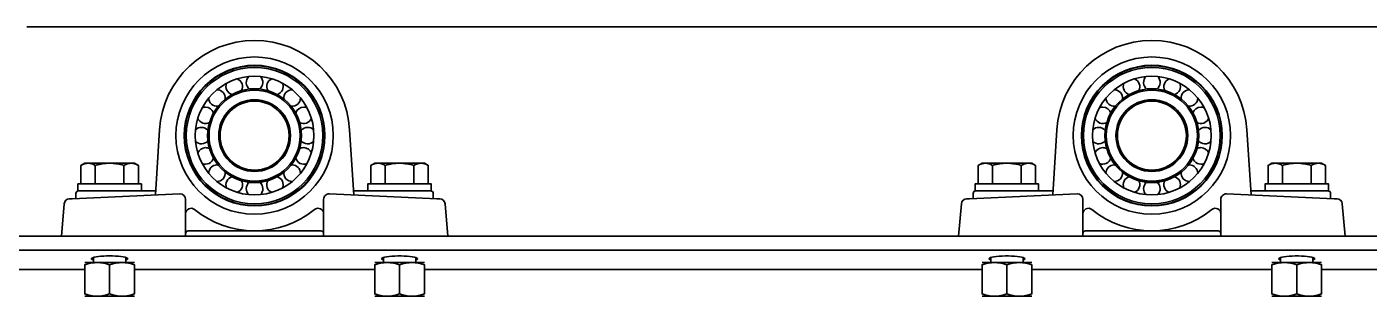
# Model space of a CAD drawing. Header units: millimetres. Extents: x -8400 to 8400, y -5940 to 5940.
# Drawn here: x -3591.3 to -3105.1, y 3919.1 to 4016.7 of the extents above; entities that cross this region are included whole.
import ezdxf

# ---------------------------------------------------------------- set-up
doc = ezdxf.new("R2010")
doc.units = ezdxf.units.MM
doc.layers.add('粗实线层', color=7, linetype='Continuous', lineweight=35)

msp = doc.modelspace()

# ---------------------------------------------------------------- linework, layer by layer
at = {"layer": '粗实线层', "linetype": 'Continuous', "lineweight": 35}
for points in [[(-3591.326, 4016.707), (-2721.333, 4016.707)], [(-3571.734, 3966.466), (-3570.342, 3967.27), (-3570.205, 3967.27), (-3569.799, 3967.27), (-3569.136, 3967.27), (-3568.236, 3967.27), (-3567.127, 3967.27), (-3565.842, 3967.27), (-3564.42, 3967.27), (-3562.905, 3967.27), (-3561.342, 3967.27), (-3561.999, 3967.257), (-3562.655, 3967.215), (-3563.308, 3967.148), (-3563.96, 3967.055), (-3564.285, 3967), (-3564.61, 3966.939), (-3564.772, 3966.906), (-3564.934, 3966.872), (-3565.096, 3966.837), (-3565.258, 3966.8), (-3565.901, 3966.642), (-3566.538, 3966.466), (-3566.538, 3959.771)], [(-3571.734, 3959.771), (-3571.734, 3966.466), (-3571.094, 3966.8), (-3570.448, 3967.054), (-3570.123, 3967.147), (-3569.796, 3967.215), (-3569.467, 3967.256), (-3569.136, 3967.27), (-3569.053, 3967.269), (-3568.971, 3967.267), (-3568.929, 3967.265), (-3568.888, 3967.263), (-3568.846, 3967.259), (-3568.805, 3967.256), (-3568.64, 3967.239), (-3568.475, 3967.215), (-3568.148, 3967.146), (-3567.822, 3967.053), (-3567.177, 3966.799), (-3566.538, 3966.466)], [(-3550.95, 3959.771), (-3550.95, 3966.466), (-3551.588, 3966.799), (-3552.234, 3967.053), (-3552.559, 3967.146), (-3552.887, 3967.215), (-3553.051, 3967.239), (-3553.216, 3967.256), (-3553.258, 3967.259), (-3553.299, 3967.263), (-3553.341, 3967.265), (-3553.382, 3967.267), (-3553.465, 3967.269), (-3553.548, 3967.27), (-3554.448, 3967.27), (-3555.557, 3967.27), (-3556.842, 3967.27), (-3558.264, 3967.27), (-3559.779, 3967.27), (-3561.342, 3967.27), (-3560.682, 3967.256), (-3560.02, 3967.215), (-3559.937, 3967.207), (-3559.854, 3967.2), (-3559.771, 3967.192), (-3559.689, 3967.184), (-3559.524, 3967.166), (-3559.359, 3967.146), (-3559.031, 3967.102), (-3558.705, 3967.052), (-3558.057, 3966.935), (-3557.415, 3966.797), (-3556.778, 3966.64), (-3556.146, 3966.466), (-3556.146, 3959.771)], [(-3556.146, 3966.466), (-3555.506, 3966.8), (-3554.86, 3967.054), (-3554.535, 3967.147), (-3554.208, 3967.215), (-3553.879, 3967.256), (-3553.548, 3967.27), (-3552.885, 3967.27), (-3552.479, 3967.27), (-3552.342, 3967.27), (-3550.95, 3966.466)], [(-3466.734, 3966.466), (-3465.342, 3967.27), (-3465.205, 3967.27), (-3464.799, 3967.27), (-3464.136, 3967.27), (-3463.236, 3967.27), (-3462.127, 3967.27), (-3460.842, 3967.27), (-3459.42, 3967.27), (-3457.905, 3967.27), (-3456.342, 3967.27), (-3456.999, 3967.257), (-3457.655, 3967.215), (-3458.308, 3967.148), (-3458.96, 3967.055), (-3459.285, 3967), (-3459.61, 3966.939), (-3459.772, 3966.906), (-3459.934, 3966.872), (-3460.096, 3966.837), (-3460.258, 3966.8), (-3460.901, 3966.642), (-3461.538, 3966.466), (-3461.538, 3959.771)], [(-3466.734, 3959.771), (-3466.734, 3966.466), (-3466.094, 3966.8), (-3465.449, 3967.054), (-3465.123, 3967.147), (-3464.796, 3967.215), (-3464.467, 3967.256), (-3464.136, 3967.27), (-3464.053, 3967.269), (-3463.971, 3967.267), (-3463.929, 3967.265), (-3463.888, 3967.263), (-3463.846, 3967.259), (-3463.805, 3967.256), (-3463.64, 3967.239), (-3463.475, 3967.215), (-3463.148, 3967.146), (-3462.822, 3967.053), (-3462.177, 3966.799), (-3461.538, 3966.466)], [(-3445.95, 3959.771), (-3445.95, 3966.466), (-3446.588, 3966.799), (-3447.234, 3967.053), (-3447.559, 3967.146), (-3447.887, 3967.215), (-3448.051, 3967.239), (-3448.216, 3967.256), (-3448.258, 3967.259), (-3448.299, 3967.263), (-3448.341, 3967.265), (-3448.382, 3967.267), (-3448.465, 3967.269), (-3448.548, 3967.27), (-3449.448, 3967.27), (-3450.557, 3967.27), (-3451.842, 3967.27), (-3453.264, 3967.27), (-3454.779, 3967.27), (-3456.342, 3967.27), (-3455.682, 3967.256), (-3455.02, 3967.215), (-3454.937, 3967.207), (-3454.854, 3967.2), (-3454.771, 3967.192), (-3454.689, 3967.184), (-3454.524, 3967.166), (-3454.359, 3967.146), (-3454.031, 3967.102), (-3453.705, 3967.052), (-3453.057, 3966.935), (-3452.415, 3966.797), (-3451.778, 3966.64), (-3451.146, 3966.466), (-3451.146, 3959.771)], [(-3451.146, 3966.466), (-3450.506, 3966.8), (-3449.86, 3967.054), (-3449.535, 3967.147), (-3449.208, 3967.215), (-3448.879, 3967.256), (-3448.548, 3967.27), (-3447.885, 3967.27), (-3447.479, 3967.27), (-3447.342, 3967.27), (-3445.95, 3966.466)], [(-3246.734, 3966.466), (-3245.342, 3967.27), (-3245.205, 3967.27), (-3244.799, 3967.27), (-3244.136, 3967.27), (-3244.467, 3967.256), (-3244.796, 3967.215), (-3245.123, 3967.147), (-3245.448, 3967.054), (-3246.094, 3966.8), (-3246.734, 3966.466), (-3246.734, 3959.771)], [(-3225.95, 3959.771), (-3225.95, 3966.466), (-3226.588, 3966.799), (-3227.234, 3967.053), (-3227.559, 3967.146), (-3227.887, 3967.215), (-3228.051, 3967.239), (-3228.216, 3967.256), (-3228.258, 3967.259), (-3228.299, 3967.263), (-3228.34, 3967.265), (-3228.382, 3967.267), (-3228.465, 3967.269), (-3228.548, 3967.27), (-3229.447, 3967.27), (-3230.557, 3967.27), (-3231.842, 3967.27), (-3233.264, 3967.27), (-3234.779, 3967.27), (-3236.342, 3967.27), (-3237.905, 3967.27), (-3239.42, 3967.27), (-3240.842, 3967.27), (-3242.127, 3967.27), (-3243.236, 3967.27), (-3244.136, 3967.27), (-3244.053, 3967.269), (-3243.97, 3967.267), (-3243.929, 3967.265), (-3243.888, 3967.263), (-3243.846, 3967.259), (-3243.805, 3967.256), (-3243.64, 3967.239), (-3243.475, 3967.215), (-3243.148, 3967.146), (-3242.822, 3967.053), (-3242.177, 3966.799), (-3241.538, 3966.466)], [(-3241.538, 3959.771), (-3241.538, 3966.466), (-3240.901, 3966.642), (-3240.258, 3966.8), (-3240.096, 3966.837), (-3239.934, 3966.872), (-3239.772, 3966.906), (-3239.61, 3966.939), (-3239.285, 3967), (-3238.96, 3967.055), (-3238.308, 3967.148), (-3237.655, 3967.215), (-3236.999, 3967.257), (-3236.342, 3967.27), (-3235.682, 3967.256), (-3235.02, 3967.215), (-3234.937, 3967.207), (-3234.854, 3967.2), (-3234.771, 3967.192), (-3234.689, 3967.184), (-3234.524, 3967.166), (-3234.359, 3967.146), (-3234.031, 3967.102), (-3233.705, 3967.052), (-3233.057, 3966.935), (-3232.415, 3966.797), (-3231.778, 3966.64), (-3231.146, 3966.466), (-3231.146, 3959.771)], [(-3231.146, 3966.466), (-3230.506, 3966.8), (-3229.86, 3967.054), (-3229.535, 3967.147), (-3229.208, 3967.215), (-3228.879, 3967.256), (-3228.548, 3967.27), (-3227.885, 3967.27), (-3227.479, 3967.27), (-3227.342, 3967.27), (-3225.95, 3966.466)], [(-3141.734, 3959.771), (-3141.734, 3966.466), (-3141.094, 3966.8), (-3140.449, 3967.054), (-3140.123, 3967.147), (-3139.796, 3967.215), (-3139.467, 3967.256), (-3139.136, 3967.27), (-3139.053, 3967.269), (-3138.971, 3967.267), (-3138.929, 3967.265), (-3138.887, 3967.263), (-3138.846, 3967.259), (-3138.805, 3967.256), (-3138.64, 3967.239), (-3138.475, 3967.215), (-3138.148, 3967.146), (-3137.822, 3967.053), (-3137.177, 3966.799), (-3136.538, 3966.466), (-3136.538, 3959.771)], [(-3120.949, 3966.466), (-3122.342, 3967.27), (-3122.479, 3967.27), (-3122.885, 3967.27), (-3123.548, 3967.27), (-3124.448, 3967.27), (-3125.557, 3967.27), (-3126.842, 3967.27), (-3128.264, 3967.27), (-3129.779, 3967.27), (-3131.342, 3967.27), (-3132.905, 3967.27), (-3134.42, 3967.27), (-3135.842, 3967.27), (-3137.127, 3967.27), (-3138.236, 3967.27), (-3139.136, 3967.27), (-3139.799, 3967.27), (-3140.205, 3967.27), (-3140.342, 3967.27), (-3141.734, 3966.466)], [(-3136.538, 3966.466), (-3135.901, 3966.642), (-3135.258, 3966.8), (-3135.096, 3966.837), (-3134.934, 3966.872), (-3134.772, 3966.906), (-3134.61, 3966.939), (-3134.285, 3967), (-3133.96, 3967.055), (-3133.308, 3967.148), (-3132.655, 3967.215), (-3131.999, 3967.257), (-3131.342, 3967.27), (-3130.682, 3967.256), (-3130.02, 3967.215), (-3129.937, 3967.207), (-3129.854, 3967.2), (-3129.771, 3967.192), (-3129.689, 3967.184), (-3129.524, 3967.166), (-3129.359, 3967.146), (-3129.031, 3967.102), (-3128.705, 3967.052), (-3128.057, 3966.935), (-3127.415, 3966.797), (-3126.778, 3966.64), (-3126.146, 3966.466), (-3126.146, 3959.771)], [(-3126.146, 3966.466), (-3125.506, 3966.8), (-3124.86, 3967.054), (-3124.535, 3967.147), (-3124.208, 3967.215), (-3123.879, 3967.256), (-3123.548, 3967.27), (-3123.465, 3967.269), (-3123.382, 3967.267), (-3123.341, 3967.265), (-3123.299, 3967.263), (-3123.258, 3967.259), (-3123.216, 3967.256), (-3123.051, 3967.239), (-3122.887, 3967.215), (-3122.559, 3967.146), (-3122.234, 3967.053), (-3121.588, 3966.799), (-3120.949, 3966.466), (-3120.949, 3959.771)], [(-3544.661, 3957.27), (-3553.154, 3957.27), (-3554.351, 3957.27), (-3555.684, 3957.27), (-3557.126, 3957.27), (-3558.649, 3957.27), (-3560.224, 3957.27), (-3561.821, 3957.27), (-3563.409, 3957.27), (-3564.956, 3957.27), (-3566.434, 3957.27), (-3567.814, 3957.27), (-3569.068, 3957.27), (-3570.174, 3957.27), (-3571.11, 3957.27), (-3571.856, 3957.27), (-3572.4, 3957.27), (-3572.731, 3957.27), (-3572.842, 3957.27), (-3572.842, 3959.771), (-3572.735, 3959.771), (-3572.415, 3959.771), (-3571.89, 3959.771), (-3571.168, 3959.771), (-3570.263, 3959.771), (-3569.191, 3959.771), (-3567.974, 3959.771), (-3566.633, 3959.771), (-3565.193, 3959.771), (-3563.682, 3959.771), (-3562.127, 3959.771), (-3560.557, 3959.771), (-3559.002, 3959.771), (-3557.491, 3959.771), (-3556.051, 3959.771), (-3554.71, 3959.771), (-3553.493, 3959.771), (-3552.421, 3959.771), (-3551.516, 3959.771), (-3550.794, 3959.771), (-3550.268, 3959.771), (-3549.949, 3959.771), (-3549.842, 3959.771), (-3549.842, 3957.27)], [(-3511.842, 3960.537), (-3511.842, 3960.535)], [(-3511.681, 3960.509), (-3511.442, 3960.271), (-3511.337, 3960.271), (-3511.029, 3960.271), (-3510.545, 3960.271), (-3509.922, 3960.271), (-3509.212, 3960.271), (-3508.472, 3960.271), (-3507.762, 3960.271), (-3507.139, 3960.271), (-3506.655, 3960.271), (-3506.347, 3960.271), (-3506.242, 3960.271), (-3506.003, 3960.509)], [(-3505.842, 3960.535), (-3505.842, 3960.536), (-3505.842, 3960.671)], [(-3473.023, 3957.27), (-3464.53, 3957.27), (-3463.332, 3957.27), (-3462, 3957.27), (-3460.558, 3957.27), (-3459.034, 3957.27), (-3457.459, 3957.27), (-3455.863, 3957.27), (-3454.275, 3957.27), (-3452.728, 3957.27), (-3451.25, 3957.27), (-3449.87, 3957.27), (-3448.615, 3957.27), (-3447.51, 3957.27), (-3446.574, 3957.27), (-3445.828, 3957.27), (-3445.283, 3957.27), (-3444.953, 3957.27), (-3444.842, 3957.27), (-3444.842, 3959.771), (-3444.949, 3959.771), (-3445.268, 3959.771), (-3445.794, 3959.771), (-3446.516, 3959.771), (-3447.421, 3959.771), (-3448.493, 3959.771), (-3449.71, 3959.771), (-3451.051, 3959.771), (-3452.491, 3959.771), (-3454.002, 3959.771), (-3455.557, 3959.771), (-3457.127, 3959.771), (-3458.682, 3959.771), (-3460.193, 3959.771), (-3461.633, 3959.771), (-3462.974, 3959.771), (-3464.191, 3959.771), (-3465.263, 3959.771), (-3466.168, 3959.771), (-3466.89, 3959.771), (-3467.416, 3959.771), (-3467.735, 3959.771), (-3467.842, 3959.771), (-3467.842, 3957.27)], [(-3224.842, 3957.27), (-3224.842, 3959.771), (-3224.949, 3959.771), (-3225.268, 3959.771), (-3225.794, 3959.771), (-3226.516, 3959.771), (-3227.421, 3959.771), (-3228.492, 3959.771), (-3229.71, 3959.771), (-3231.051, 3959.771), (-3232.491, 3959.771), (-3234.002, 3959.771), (-3235.557, 3959.771), (-3237.127, 3959.771), (-3238.682, 3959.771), (-3240.193, 3959.771), (-3241.633, 3959.771), (-3242.974, 3959.771), (-3244.191, 3959.771), (-3245.263, 3959.771), (-3246.168, 3959.771), (-3246.89, 3959.771), (-3247.415, 3959.771), (-3247.735, 3959.771), (-3247.842, 3959.771), (-3247.842, 3957.27), (-3247.731, 3957.27), (-3247.4, 3957.27), (-3246.856, 3957.27), (-3246.109, 3957.27), (-3245.174, 3957.27), (-3244.068, 3957.27), (-3242.814, 3957.27), (-3241.434, 3957.27), (-3239.956, 3957.27), (-3238.409, 3957.27), (-3236.821, 3957.27), (-3235.225, 3957.27), (-3233.649, 3957.27), (-3232.126, 3957.27), (-3230.684, 3957.27), (-3229.352, 3957.27), (-3228.154, 3957.27)], [(-3186.842, 3960.537), (-3186.842, 3960.535)], [(-3186.681, 3960.509), (-3186.442, 3960.271), (-3186.337, 3960.271), (-3186.029, 3960.271), (-3185.545, 3960.271), (-3184.922, 3960.271), (-3184.212, 3960.271), (-3183.472, 3960.271), (-3182.762, 3960.271), (-3182.139, 3960.271), (-3181.655, 3960.271), (-3181.347, 3960.271), (-3181.242, 3960.271), (-3181.003, 3960.509)], [(-3180.842, 3960.535), (-3180.842, 3960.536), (-3180.842, 3960.537)], [(-3148.023, 3957.27), (-3139.53, 3957.27), (-3138.332, 3957.27), (-3136.999, 3957.27), (-3135.558, 3957.27), (-3134.034, 3957.27), (-3132.459, 3957.27), (-3130.863, 3957.27), (-3129.275, 3957.27), (-3127.727, 3957.27), (-3126.25, 3957.27), (-3124.87, 3957.27), (-3123.615, 3957.27), (-3122.509, 3957.27), (-3121.574, 3957.27), (-3120.827, 3957.27), (-3120.283, 3957.27), (-3119.953, 3957.27), (-3119.842, 3957.27), (-3119.842, 3959.771), (-3119.949, 3959.771), (-3120.268, 3959.771), (-3120.794, 3959.771), (-3121.516, 3959.771), (-3122.421, 3959.771), (-3123.492, 3959.771), (-3124.71, 3959.771), (-3126.051, 3959.771), (-3127.491, 3959.771), (-3129.002, 3959.771), (-3130.557, 3959.771), (-3132.127, 3959.771), (-3133.682, 3959.771), (-3135.193, 3959.771), (-3136.633, 3959.771), (-3137.974, 3959.771), (-3139.191, 3959.771), (-3140.263, 3959.771), (-3141.168, 3959.771), (-3141.89, 3959.771), (-3142.415, 3959.771), (-3142.735, 3959.771), (-3142.842, 3959.771), (-3142.842, 3957.27)], [(-3544.661, 3957.27), (-3563.995, 3957.27)], [(-3483.842, 3954.17), (-3483.842, 3940.771)], [(-3453.688, 3957.27), (-3473.023, 3957.27)], [(-3249.902, 3954.413), (-3210.932, 3956.168)], [(-3219.661, 3957.27), (-3238.995, 3957.27)], [(-3219.661, 3957.27), (-3228.154, 3957.27)], [(-3208.842, 3940.771), (-3208.842, 3954.17)], [(-3438.842, 3940.771), (-3439.872, 3952.545)], [(-3252.812, 3952.545), (-3253.842, 3940.771)], [(-3113.842, 3940.771), (-3114.872, 3952.545)], [(-1771.342, 3938.337), (-1771.342, 3940.771), (-5571.342, 3940.771), (-5571.342, 3938.337)], [(-1771.342, 3935.77), (-5571.342, 3935.77)], [(-3462.193, 3932.195), (-3462.598, 3932.362), (-3462.81, 3932.538), (-3462.823, 3932.716), (-3462.636, 3932.893), (-3462.255, 3933.061), (-3461.692, 3933.216), (-3460.964, 3933.354), (-3460.094, 3933.47), (-3459.108, 3933.56), (-3458.036, 3933.621), (-3456.913, 3933.652), (-3455.771, 3933.652), (-3454.648, 3933.621), (-3453.576, 3933.56), (-3452.59, 3933.47), (-3451.72, 3933.354), (-3450.992, 3933.216), (-3450.429, 3933.061), (-3450.048, 3932.893), (-3449.861, 3932.716), (-3449.874, 3932.538), (-3450.086, 3932.362), (-3450.491, 3932.195)], [(-3242.192, 3932.195), (-3242.598, 3932.362), (-3242.81, 3932.538), (-3242.823, 3932.716), (-3242.636, 3932.893), (-3242.255, 3933.061), (-3241.692, 3933.216), (-3240.964, 3933.354), (-3240.094, 3933.47), (-3239.107, 3933.56), (-3238.036, 3933.621), (-3236.913, 3933.652), (-3235.771, 3933.652), (-3234.648, 3933.621), (-3233.576, 3933.56), (-3232.59, 3933.47), (-3231.72, 3933.354), (-3230.992, 3933.216), (-3230.429, 3933.061), (-3230.048, 3932.893), (-3229.861, 3932.716), (-3229.874, 3932.538), (-3230.086, 3932.362), (-3230.491, 3932.195)], [(-3137.193, 3932.195), (-3137.598, 3932.362), (-3137.81, 3932.538), (-3137.823, 3932.716), (-3137.636, 3932.893), (-3137.255, 3933.061), (-3136.692, 3933.216), (-3135.964, 3933.354), (-3135.094, 3933.47), (-3134.108, 3933.56), (-3133.036, 3933.621), (-3131.912, 3933.652), (-3130.771, 3933.652), (-3129.648, 3933.621), (-3128.576, 3933.56), (-3127.59, 3933.47), (-3126.72, 3933.354), (-3125.992, 3933.216), (-3125.429, 3933.061), (-3125.048, 3932.893), (-3124.861, 3932.716), (-3124.874, 3932.538), (-3125.086, 3932.362), (-3125.491, 3932.195)], [(-3642.129, 3928.771), (-3570.345, 3928.771)], [(-3561.342, 3930.467), (-3562.45, 3930.8), (-3563.569, 3931.054), (-3564.132, 3931.147), (-3564.699, 3931.215), (-3565.269, 3931.256), (-3565.842, 3931.27), (-3565.985, 3931.27), (-3566.129, 3931.267), (-3566.201, 3931.265), (-3566.272, 3931.262), (-3566.344, 3931.26), (-3566.416, 3931.256), (-3566.702, 3931.239), (-3566.987, 3931.215), (-3567.554, 3931.147), (-3568.118, 3931.053), (-3569.235, 3930.799), (-3570.342, 3930.467), (-3570.342, 3919.874), (-3569.233, 3919.541), (-3568.115, 3919.287), (-3567.552, 3919.194), (-3566.985, 3919.126), (-3566.415, 3919.084), (-3565.842, 3919.07), (-3564.42, 3919.07), (-3562.905, 3919.07), (-3561.342, 3919.07), (-3559.779, 3919.07), (-3558.264, 3919.07), (-3556.842, 3919.07), (-3555.557, 3919.07), (-3554.448, 3919.07), (-3553.548, 3919.07), (-3552.885, 3919.07), (-3552.479, 3919.07), (-3552.342, 3919.07)], [(-3570.342, 3931.27), (-3570.205, 3931.27), (-3569.799, 3931.27), (-3569.136, 3931.27), (-3568.236, 3931.27), (-3567.127, 3931.27), (-3565.842, 3931.27), (-3564.42, 3931.27), (-3562.905, 3931.27), (-3561.342, 3931.27), (-3559.779, 3931.27), (-3558.264, 3931.27), (-3556.842, 3931.27), (-3556.985, 3931.27), (-3557.129, 3931.267), (-3557.201, 3931.265), (-3557.272, 3931.262), (-3557.344, 3931.26), (-3557.416, 3931.256), (-3557.702, 3931.239), (-3557.987, 3931.215), (-3558.554, 3931.147), (-3559.118, 3931.053), (-3560.236, 3930.799), (-3561.342, 3930.467), (-3561.342, 3919.874), (-3562.448, 3919.541), (-3563.566, 3919.287), (-3564.13, 3919.195), (-3564.697, 3919.126), (-3564.982, 3919.102), (-3565.268, 3919.084), (-3565.34, 3919.081), (-3565.411, 3919.078), (-3565.483, 3919.076), (-3565.555, 3919.074), (-3565.699, 3919.072), (-3565.842, 3919.07), (-3567.127, 3919.07), (-3568.236, 3919.07), (-3569.136, 3919.07), (-3569.799, 3919.07), (-3570.205, 3919.07), (-3570.342, 3919.07)], [(-3567.192, 3933.082), (-3567.192, 3931.27)], [(-3561.342, 3919.874), (-3560.233, 3919.541), (-3559.115, 3919.287), (-3558.552, 3919.194), (-3557.985, 3919.126), (-3557.415, 3919.084), (-3556.842, 3919.07), (-3556.699, 3919.072), (-3556.555, 3919.074), (-3556.483, 3919.076), (-3556.411, 3919.078), (-3556.34, 3919.081), (-3556.268, 3919.084), (-3555.982, 3919.102), (-3555.697, 3919.126), (-3555.13, 3919.195), (-3554.566, 3919.287), (-3553.448, 3919.541), (-3552.342, 3919.874), (-3552.342, 3930.467), (-3553.45, 3930.8), (-3554.569, 3931.054), (-3555.132, 3931.147), (-3555.699, 3931.215), (-3556.269, 3931.256), (-3556.842, 3931.27), (-3555.557, 3931.27), (-3554.448, 3931.27), (-3553.548, 3931.27), (-3552.885, 3931.27), (-3552.479, 3931.27), (-3552.342, 3931.27)], [(-3555.491, 3931.27), (-3555.491, 3933.082)], [(-3552.354, 3928.771), (-3465.37, 3928.771)], [(-3465.342, 3931.27), (-3465.205, 3931.27), (-3464.799, 3931.27), (-3464.136, 3931.27), (-3463.236, 3931.27), (-3462.127, 3931.27), (-3460.842, 3931.27), (-3460.985, 3931.27), (-3461.129, 3931.267), (-3461.201, 3931.265), (-3461.272, 3931.262), (-3461.344, 3931.26), (-3461.416, 3931.256), (-3461.702, 3931.239), (-3461.987, 3931.215), (-3462.554, 3931.147), (-3463.118, 3931.053), (-3464.236, 3930.799), (-3465.342, 3930.467), (-3465.342, 3919.874), (-3464.233, 3919.541), (-3463.115, 3919.287), (-3462.552, 3919.194), (-3461.985, 3919.126), (-3461.415, 3919.084), (-3460.842, 3919.07), (-3462.127, 3919.07), (-3463.236, 3919.07), (-3464.136, 3919.07), (-3464.799, 3919.07), (-3465.205, 3919.07), (-3465.342, 3919.07)], [(-3462.192, 3933.082), (-3462.192, 3931.27)], [(-3447.342, 3931.27), (-3447.479, 3931.27), (-3447.885, 3931.27), (-3448.548, 3931.27), (-3449.448, 3931.27), (-3450.557, 3931.27), (-3451.842, 3931.27), (-3451.269, 3931.256), (-3450.699, 3931.215), (-3450.132, 3931.147), (-3449.569, 3931.054), (-3448.451, 3930.8), (-3447.342, 3930.467), (-3447.342, 3919.874), (-3448.448, 3919.541), (-3449.566, 3919.287), (-3450.13, 3919.195), (-3450.697, 3919.126), (-3450.982, 3919.102), (-3451.268, 3919.084), (-3451.34, 3919.081), (-3451.411, 3919.078), (-3451.483, 3919.076), (-3451.555, 3919.074), (-3451.699, 3919.072), (-3451.842, 3919.07), (-3453.264, 3919.07), (-3454.779, 3919.07), (-3456.342, 3919.07), (-3457.905, 3919.07), (-3459.42, 3919.07), (-3460.842, 3919.07), (-3460.699, 3919.072), (-3460.555, 3919.074), (-3460.483, 3919.076), (-3460.411, 3919.078), (-3460.34, 3919.081), (-3460.268, 3919.084), (-3459.982, 3919.102), (-3459.697, 3919.126), (-3459.13, 3919.195), (-3458.566, 3919.287), (-3457.448, 3919.541), (-3456.342, 3919.874), (-3456.342, 3930.467)], [(-3450.492, 3931.27), (-3450.492, 3933.082)], [(-3447.379, 3928.771), (-3245.386, 3928.771)], [(-3245.342, 3931.27), (-3245.205, 3931.27), (-3244.799, 3931.27), (-3244.136, 3931.27), (-3243.236, 3931.27), (-3242.127, 3931.27), (-3240.842, 3931.27), (-3240.985, 3931.27), (-3241.129, 3931.267), (-3241.201, 3931.265), (-3241.272, 3931.262), (-3241.344, 3931.26), (-3241.416, 3931.256), (-3241.702, 3931.239), (-3241.987, 3931.215), (-3242.554, 3931.147), (-3243.118, 3931.053), (-3244.236, 3930.799), (-3245.342, 3930.467), (-3245.342, 3919.874), (-3244.233, 3919.541), (-3243.115, 3919.287), (-3242.552, 3919.194), (-3241.985, 3919.126), (-3241.415, 3919.084), (-3240.842, 3919.07), (-3242.127, 3919.07), (-3243.236, 3919.07), (-3244.136, 3919.07), (-3244.799, 3919.07), (-3245.205, 3919.07), (-3245.342, 3919.07)], [(-3242.192, 3933.082), (-3242.192, 3931.27)], [(-3227.342, 3931.27), (-3227.479, 3931.27), (-3227.885, 3931.27), (-3228.548, 3931.27), (-3229.447, 3931.27), (-3230.557, 3931.27), (-3231.842, 3931.27), (-3231.269, 3931.256), (-3230.699, 3931.215), (-3230.132, 3931.147), (-3229.569, 3931.054), (-3228.45, 3930.8), (-3227.342, 3930.467), (-3227.342, 3919.874), (-3228.448, 3919.541), (-3229.566, 3919.287), (-3230.13, 3919.195), (-3230.697, 3919.126), (-3230.982, 3919.102), (-3231.268, 3919.084), (-3231.34, 3919.081), (-3231.412, 3919.078), (-3231.483, 3919.076), (-3231.555, 3919.074), (-3231.699, 3919.072), (-3231.842, 3919.07), (-3233.264, 3919.07), (-3234.779, 3919.07), (-3236.342, 3919.07), (-3237.905, 3919.07), (-3239.42, 3919.07), (-3240.842, 3919.07), (-3240.699, 3919.072), (-3240.555, 3919.074), (-3240.483, 3919.076), (-3240.412, 3919.078), (-3240.34, 3919.081), (-3240.268, 3919.084), (-3239.982, 3919.102), (-3239.697, 3919.126), (-3239.13, 3919.195), (-3238.566, 3919.287), (-3237.448, 3919.541), (-3236.342, 3919.874), (-3236.342, 3930.467)], [(-3230.491, 3931.27), (-3230.491, 3933.082)], [(-3227.395, 3928.771), (-3140.351, 3928.771)], [(-3140.342, 3931.27), (-3140.205, 3931.27), (-3139.799, 3931.27), (-3139.136, 3931.27), (-3138.236, 3931.27), (-3137.127, 3931.27), (-3135.842, 3931.27), (-3135.985, 3931.27), (-3136.129, 3931.267), (-3136.201, 3931.265), (-3136.272, 3931.262), (-3136.344, 3931.26), (-3136.416, 3931.256), (-3136.702, 3931.239), (-3136.987, 3931.215), (-3137.554, 3931.147), (-3138.118, 3931.053), (-3139.235, 3930.799), (-3140.342, 3930.467), (-3140.342, 3919.874), (-3139.233, 3919.541), (-3138.115, 3919.287), (-3137.551, 3919.194), (-3136.985, 3919.126), (-3136.415, 3919.084), (-3135.842, 3919.07), (-3135.699, 3919.072), (-3135.555, 3919.074), (-3135.483, 3919.076), (-3135.412, 3919.078), (-3135.34, 3919.081), (-3135.268, 3919.084), (-3134.982, 3919.102), (-3134.697, 3919.126), (-3134.13, 3919.195), (-3133.566, 3919.287), (-3132.448, 3919.541), (-3131.342, 3919.874)], [(-3137.193, 3933.082), (-3137.193, 3931.27)], [(-3131.342, 3930.467), (-3131.342, 3919.874), (-3130.233, 3919.541), (-3129.115, 3919.287), (-3128.552, 3919.194), (-3127.985, 3919.126), (-3127.415, 3919.084), (-3126.842, 3919.07), (-3126.699, 3919.072), (-3126.555, 3919.074), (-3126.483, 3919.076), (-3126.411, 3919.078), (-3126.34, 3919.081), (-3126.268, 3919.084), (-3125.982, 3919.102), (-3125.697, 3919.126), (-3125.13, 3919.195), (-3124.566, 3919.287), (-3123.448, 3919.541), (-3122.342, 3919.874), (-3122.342, 3930.467), (-3123.45, 3930.8), (-3124.569, 3931.054), (-3125.132, 3931.147), (-3125.699, 3931.215), (-3126.269, 3931.256), (-3126.842, 3931.27), (-3125.557, 3931.27), (-3124.448, 3931.27), (-3123.548, 3931.27), (-3122.885, 3931.27), (-3122.479, 3931.27), (-3122.342, 3931.27)], [(-3125.491, 3931.27), (-3125.491, 3933.082)], [(-3122.361, 3928.771), (-2920.367, 3928.771)], [(-3456.342, 3919.874), (-3455.233, 3919.541), (-3454.115, 3919.287), (-3453.552, 3919.194), (-3452.985, 3919.126), (-3452.415, 3919.084), (-3451.842, 3919.07), (-3450.557, 3919.07), (-3449.448, 3919.07), (-3448.548, 3919.07), (-3447.885, 3919.07), (-3447.479, 3919.07), (-3447.342, 3919.07)], [(-3236.342, 3919.874), (-3235.233, 3919.541), (-3234.115, 3919.287), (-3233.551, 3919.194), (-3232.985, 3919.126), (-3232.415, 3919.084), (-3231.842, 3919.07), (-3230.557, 3919.07), (-3229.447, 3919.07), (-3228.548, 3919.07), (-3227.885, 3919.07), (-3227.479, 3919.07), (-3227.342, 3919.07)], [(-3122.342, 3919.07), (-3122.479, 3919.07), (-3122.885, 3919.07), (-3123.548, 3919.07), (-3124.448, 3919.07), (-3125.557, 3919.07), (-3126.842, 3919.07), (-3128.264, 3919.07), (-3129.779, 3919.07), (-3131.342, 3919.07), (-3132.905, 3919.07), (-3134.42, 3919.07), (-3135.842, 3919.07), (-3137.127, 3919.07), (-3138.236, 3919.07), (-3139.136, 3919.07), (-3139.799, 3919.07), (-3140.205, 3919.07), (-3140.342, 3919.07)]]:
    msp.add_lwpolyline(points, dxfattribs=at)
for points in [[(-3544.755, 3955.771), (-3543.275, 3979.426, -0.9393658), (-3474.409, 3979.426), (-3472.929, 3955.771)], [(-3472.929, 3955.771), (-3474.409, 3979.426, 0.9393658), (-3543.275, 3979.426), (-3544.755, 3955.771)], [(-3219.755, 3955.771), (-3218.275, 3979.426, -0.9393635), (-3149.409, 3979.426), (-3147.929, 3955.771)], [(-3147.929, 3955.771), (-3149.409, 3979.426, 0.9393635), (-3218.275, 3979.426)], [(-3523.741, 3985.457, 0.3352514), (-3526.627, 3987.637, 0.1016788), (-3527.809, 3987.394)], [(-3489.874, 3987.394, 0.1016656), (-3491.057, 3987.637, 0.3352647), (-3493.943, 3985.457)], [(-3198.741, 3985.457, 0.3352779), (-3201.627, 3987.637, 0.1016656), (-3202.809, 3987.394)], [(-3164.874, 3987.394, 0.1016523), (-3166.057, 3987.637, 0.3352779), (-3168.943, 3985.457)], [(-3525.74, 3979.133, 0.2291871), (-3528.092, 3980.271, 0.2021559), (-3530.24, 3979.365)], [(-3487.444, 3979.365, 0.2021559), (-3489.592, 3980.271, 0.2291871), (-3491.944, 3979.133)], [(-3200.74, 3979.133, 0.2291788), (-3203.092, 3980.271, 0.2021512), (-3205.24, 3979.365)], [(-3162.444, 3979.365, 0.2021512), (-3164.592, 3980.271, 0.2292004), (-3166.944, 3979.133)], [(-3525.166, 3972.524, 0.127855), (-3526.627, 3972.904, 0.3067853), (-3529.412, 3971.017)], [(-3488.271, 3971.017, 0.3067853), (-3491.057, 3972.904, 0.127855), (-3492.518, 3972.524)], [(-3200.166, 3972.524, 0.127855), (-3201.627, 3972.904, 0.3067853), (-3204.412, 3971.017)], [(-3163.271, 3971.017, 0.306772), (-3166.057, 3972.904, 0.1278815), (-3167.518, 3972.524)], [(-3522.107, 3966.638, 0.0288553), (-3522.454, 3966.659, 0.4142237), (-3525.454, 3963.659)], [(-3492.23, 3963.621, 0.414194), (-3495.23, 3966.659, 0.0288553), (-3495.577, 3966.638)], [(-3197.107, 3966.638, 0.0288333), (-3197.454, 3966.659, 0.4142178), (-3200.454, 3963.659)], [(-3167.23, 3963.621, 0.4142074), (-3170.23, 3966.659, 0.0288333), (-3170.577, 3966.638)], [(-3578.842, 3940.771), (-3577.812, 3952.545, -0.3759908), (-3575.909, 3954.368), (-3575.774, 3954.374), (-3575.405, 3954.391), (-3574.902, 3954.413), (-3535.932, 3956.168, -0.0105954), (-3535.842, 3956.17, -0.4142105), (-3533.842, 3954.17), (-3533.842, 3940.771)], [(-3572.57, 3957.271, 0.4142324), (-3573.57, 3956.271), (-3573.57, 3954.474)], [(-3483.842, 3940.771), (-3483.842, 3954.169, -0.4276116), (-3481.752, 3956.168), (-3442.782, 3954.413), (-3442.278, 3954.391), (-3441.909, 3954.374), (-3441.774, 3954.368, -0.3759908), (-3439.872, 3952.545), (-3438.842, 3940.771)], [(-3444.114, 3954.474), (-3444.114, 3956.271, 0.4142324), (-3445.114, 3957.271)], [(-3253.842, 3940.771), (-3252.812, 3952.545, -0.3759908), (-3250.909, 3954.368), (-3250.774, 3954.374), (-3250.405, 3954.391), (-3249.902, 3954.413), (-3210.932, 3956.168, -0.0105633), (-3210.842, 3956.17, -0.4142105), (-3208.842, 3954.17), (-3208.842, 3940.771)], [(-3247.57, 3957.271, 0.4142502), (-3248.57, 3956.271), (-3248.57, 3954.474)], [(-3158.842, 3940.771), (-3158.842, 3954.169, -0.4276116), (-3156.752, 3956.168), (-3117.782, 3954.413), (-3117.278, 3954.391), (-3116.91, 3954.374), (-3116.774, 3954.368, -0.3759908), (-3114.872, 3952.545), (-3113.842, 3940.771)], [(-3119.114, 3954.474), (-3119.114, 3956.271, 0.4142502), (-3120.114, 3957.271)], [(-3483.842, 3948.929, 0.631298), (-3487.102, 3950.482, -0.3547124), (-3530.582, 3950.482, 0.6312878), (-3533.842, 3948.928)], [(-3483.842, 3948.929, 0.631298), (-3487.102, 3950.482, -0.3547124), (-3530.582, 3950.482, 0.6312878), (-3533.842, 3948.928)], [(-3158.842, 3948.929, 0.631298), (-3162.102, 3950.482, -0.3547124), (-3205.582, 3950.482, 0.6313275), (-3208.842, 3948.928)], [(-3158.842, 3948.929, 0.631298), (-3162.102, 3950.482, -0.3547124), (-3205.582, 3950.482, 0.6313275), (-3208.842, 3948.928)], [(-3483.842, 3941.77, 0.4142146), (-3484.842, 3942.77), (-3508.842, 3942.77), (-3532.842, 3942.77, 0.4142146), (-3533.842, 3941.77)], [(-3158.842, 3941.77, 0.4141927), (-3159.842, 3942.77), (-3183.842, 3942.77), (-3207.842, 3942.77, 0.4141927), (-3208.842, 3941.77)]]:
    msp.add_lwpolyline(points, format="xyb", dxfattribs=at)
for points in [[(-3460.842, 3931.27), (-3459.42, 3931.27), (-3457.905, 3931.27), (-3456.342, 3931.27), (-3454.779, 3931.27), (-3453.264, 3931.27), (-3451.842, 3931.27), (-3451.985, 3931.27), (-3452.129, 3931.267), (-3452.201, 3931.265), (-3452.272, 3931.262), (-3452.344, 3931.26), (-3452.416, 3931.256), (-3452.702, 3931.239), (-3452.987, 3931.215), (-3453.554, 3931.147), (-3454.118, 3931.053), (-3455.236, 3930.799), (-3456.342, 3930.467), (-3457.45, 3930.8), (-3458.569, 3931.054), (-3459.132, 3931.147), (-3459.699, 3931.215), (-3460.269, 3931.256)], [(-3240.842, 3931.27), (-3239.42, 3931.27), (-3237.905, 3931.27), (-3236.342, 3931.27), (-3234.779, 3931.27), (-3233.264, 3931.27), (-3231.842, 3931.27), (-3231.985, 3931.27), (-3232.129, 3931.267), (-3232.201, 3931.265), (-3232.272, 3931.262), (-3232.344, 3931.26), (-3232.416, 3931.256), (-3232.702, 3931.239), (-3232.987, 3931.215), (-3233.554, 3931.147), (-3234.118, 3931.053), (-3235.236, 3930.799), (-3236.342, 3930.467), (-3237.451, 3930.8), (-3238.569, 3931.054), (-3239.132, 3931.147), (-3239.699, 3931.215), (-3240.269, 3931.256)], [(-3135.842, 3931.27), (-3134.42, 3931.27), (-3132.905, 3931.27), (-3131.342, 3931.27), (-3129.779, 3931.27), (-3128.264, 3931.27), (-3126.842, 3931.27), (-3126.985, 3931.27), (-3127.129, 3931.267), (-3127.201, 3931.265), (-3127.272, 3931.262), (-3127.344, 3931.26), (-3127.416, 3931.256), (-3127.702, 3931.239), (-3127.987, 3931.215), (-3128.554, 3931.147), (-3129.118, 3931.053), (-3130.236, 3930.799), (-3131.342, 3930.467), (-3132.451, 3930.8), (-3133.569, 3931.054), (-3134.132, 3931.147), (-3134.699, 3931.215), (-3135.269, 3931.256)]]:
    msp.add_lwpolyline(points, close=True, dxfattribs=at)
for centre, radius in [((-3508.842, 3977.271), 28.5), ((-3508.842, 3977.271), 25.5), ((-3508.842, 3977.271), 25.341), ((-3508.842, 3977.271), 24.739), ((-3183.842, 3977.271), 28.5), ((-3183.842, 3977.271), 25.5), ((-3183.842, 3977.271), 25.341), ((-3183.842, 3977.271), 24.739), ((-3508.842, 3977.271), 21.5), ((-3183.842, 3977.271), 21.5), ((-3508.842, 3977.271), 17), ((-3508.842, 3977.271), 16.5), ((-3183.842, 3977.271), 17), ((-3183.842, 3977.271), 16.5), ((-3508.842, 3977.271), 13), ((-3508.842, 3977.271), 12.5), ((-3183.842, 3977.271), 13), ((-3183.842, 3977.271), 12.5)]:
    msp.add_circle(centre, radius, dxfattribs=at)
for centre, radius, start, end in [((-3516.208, 3995.055), 3, 330.86143, 68.23427), ((-3508.842, 3996.52), 3, 134.28597, 231.62065), ((-3508.842, 3996.52), 3, 308.36281, 45.69861), ((-3501.475, 3995.055), 3, 111.78474, 209.12989), ((-3191.208, 3995.055), 3, 330.86143, 68.21396), ((-3183.842, 3996.52), 3, 134.28739, 231.63647), ((-3183.842, 3996.52), 3, 308.36229, 45.73369), ((-3176.475, 3995.055), 3, 111.7855, 209.16502), ((-3522.447, 3989.386), 4.496, 90.08025, 90.56171), ((-3522.454, 3990.882), 3, 353.36113, 90.01249), ((-3516.208, 3995.055), 3, 156.78507, 254.16228), ((-3501.475, 3995.055), 3, 285.86075, 23.21036), ((-3495.23, 3990.882), 3, 90.00016, 186.64754), ((-3495.237, 3989.386), 4.496, 89.43829, 89.91975), ((-3197.447, 3989.386), 4.496, 90.08183, 90.56194), ((-3197.454, 3990.882), 3, 353.36256, 90.01097), ((-3191.208, 3995.055), 3, 156.78677, 254.15869), ((-3176.475, 3995.055), 3, 285.8631, 23.2181), ((-3170.23, 3990.882), 3, 89.99857, 186.62143), ((-3170.236, 3989.386), 4.496, 89.43806, 89.91817), ((-3522.454, 3990.882), 3, 179.28736, 276.63992), ((-3495.23, 3990.882), 3, 263.36809, 0.70432), ((-3197.454, 3990.882), 3, 179.28736, 276.63869), ((-3170.23, 3990.882), 3, 263.36809, 0.70432), ((-3526.627, 3984.637), 3, 201.7855, 299.13512), ((-3491.057, 3984.637), 3, 240.86753, 338.21453), ((-3201.626, 3984.637), 3, 201.787, 299.13265), ((-3166.057, 3984.637), 3, 240.86645, 338.19985), ((-3528.092, 3977.271), 3, 224.28414, 321.64336), ((-3489.592, 3977.271), 3, 218.36844, 315.69436), ((-3203.092, 3977.271), 3, 224.28414, 321.6258), ((-3164.592, 3977.271), 3, 218.36982, 315.7215), ((-3526.627, 3969.904), 3, 246.78874, 344.13783), ((-3491.057, 3969.904), 3, 195.86858, 293.19998), ((-3201.627, 3969.904), 3, 246.78847, 344.13077), ((-3166.057, 3969.904), 3, 195.87036, 293.19375), ((-3520.957, 3963.665), 4.496, 180.08183, 180.56193), ((-3522.454, 3963.659), 3, 270.00016, 6.65361), ((-3495.23, 3963.658), 3, 173.36666, 270.01249), ((-3495.237, 3962.162), 4.496, 89.43829, 89.91975), ((-3195.957, 3963.665), 4.496, 180.08183, 180.56193), ((-3197.454, 3963.659), 3, 269.99857, 6.62747), ((-3170.23, 3963.659), 3, 173.36809, 270.01097), ((-3170.236, 3962.162), 4.496, 89.43807, 89.91817), ((-3516.208, 3959.486), 3, 105.86947, 203.24865), ((-3516.208, 3959.486), 3, 291.77982, 29.11974), ((-3508.842, 3958.02), 3, 131.41335, 225.74174), ((-3508.842, 3958.02), 3, 314.28168, 48.59358), ((-3501.475, 3959.486), 3, 150.86645, 248.23427), ((-3501.475, 3959.486), 3, 336.78044, 74.12482), ((-3191.209, 3959.486), 3, 105.86871, 203.20413), ((-3191.209, 3959.486), 3, 291.78059, 29.15487), ((-3183.842, 3958.02), 3, 131.41152, 225.69374), ((-3183.842, 3958.02), 3, 314.27843, 48.59358), ((-3176.475, 3959.486), 3, 150.86645, 248.21825), ((-3176.475, 3959.486), 3, 336.78214, 74.11692)]:
    msp.add_arc(centre, radius, start, end, dxfattribs=at)
msp.add_ellipse((-3561.342, 3932.638), major_axis=(-6.564, 0), ratio=0.1565675, start_param=2.6908038, end_param=6.7339749, dxfattribs=at)

doc.saveas('drawing.dxf')
